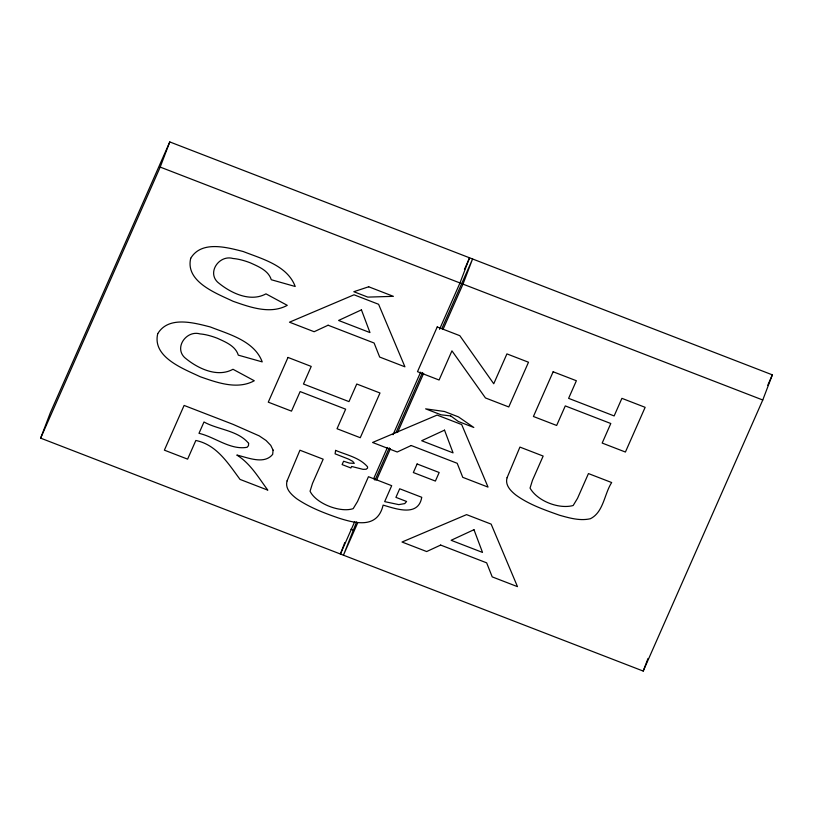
<?xml version="1.0" encoding="UTF-8"?>
<svg xmlns="http://www.w3.org/2000/svg" width="813" height="813" viewBox="0 0 813 813"><rect width="100%" height="100%" fill="white"/><g stroke="black" fill="none" stroke-linecap="round" stroke-linejoin="round"><path stroke-width="1.22" d="M40.65 438.146L50.233 412.994L169.785 141.929L772.35 374.854L762.767 400.006L643.215 671.071L40.65 438.146L160.202 167.082L169.785 141.929M344.783 542.596L340.423 554.029L354.732 521.59M643.215 671.071L648.002 658.489M464.457 269.398L469.558 257.812L459.975 282.965L439.538 329.295M373.634 478.735L387.425 447.455M393.045 434.711L420.636 372.161M356.602 521.926L343.442 555.188L357.74 522.759M374.986 480.229L389.295 447.79M395.941 432.729L422.506 372.496M441.916 328.482L472.577 258.971L462.993 284.123L443.065 329.306M376.643 479.894L390.443 448.613M397.598 432.404L423.654 373.319M767.757 385.281L772.35 374.854M160.202 167.082L762.767 400.006M350.921 529.222L353.289 530.147M248.605 443.339L248.483 445.676L247.081 447.292C230.333 450.311 214.845 436.937 198.992 433.329L203.992 421.988C218.108 429.833 237.975 430.321 248.605 443.339M287.08 480.9C284.784 488.532 291.156 494.446 296.582 498.643C309.418 507.434 324.092 513.023 338.716 518.074C356.307 523.714 377.598 528.613 383.126 505.117C395.697 508.684 418.319 517.332 421.754 497.302L399.701 488.776L395.921 497.353L406.591 501.479L404.742 503.603L398.776 504.619L384.661 501.641L391.693 485.686L368.462 476.703L357.557 501.448L353.188 508.643C340.261 512.993 316.054 503.643 310.058 491.225L312.497 483.42L323.178 459.193L299.946 450.219L287.08 480.9M507.068 477.749C504.853 485.066 510.666 490.93 515.899 495.046C528.989 504.568 544.507 509.893 559.629 515.269C569.537 518.033 580.076 521.123 590.38 518.724C603.663 512.17 604.262 493.857 611.681 482.546L588.449 473.573L577.535 498.308L573.165 505.513C558.877 509.395 537.403 501.072 530.046 488.095L532.474 480.29L543.155 456.063L519.924 447.089L507.068 477.749M273.077 450.117L272.68 454.355C264.073 464.975 247.721 457.506 236.817 455.056C250.455 463.42 258.504 477.668 267.823 490.148L240.038 479.406C228.179 463.471 216.807 444.802 195.842 440.473L187.61 459.142L164.378 450.158L184.104 405.433L232.996 424.335L259.266 435.9L266.054 440.483L270.759 445.361L273.077 450.117M335.606 450.392L335.098 453.837L348.635 459.132L352.659 461.306L354.326 463.349L349.468 463.115L343.594 461.235L342.11 464.589L350.901 467.983L351.582 466.459L363.035 469.345L366.165 469.243L367.567 468.105L367.557 466.835C359.641 457.556 346.45 454.955 335.606 450.392M157.722 333.716C152.082 357.253 183.565 368.817 200.13 376.704C217.03 382.598 237.233 390.027 254.286 380.758L232.985 369.275C217.041 378.055 197.051 368.147 184.48 357.415C174.053 347.1 186.746 329.966 199.998 333.909A24.532 7.49 20.9 0 1 217.356 338.269C225.394 341.948 235.496 345.891 238.3 355.149L262.233 361.897C254.357 340.881 229.144 334.356 210.262 326.948C193.758 322.72 168.454 315.708 157.722 333.716M190.709 258.3C185.069 281.837 216.543 293.402 233.107 301.298C250.018 307.182 270.221 314.621 287.274 305.342L265.973 293.859C250.028 302.639 230.038 292.741 217.457 281.999C207.041 271.684 219.734 254.55 232.975 258.493A24.532 7.49 20.9 0 1 250.343 262.853C258.382 266.532 268.473 270.475 271.278 279.733L295.221 286.491C287.345 265.465 262.121 258.941 243.25 251.532C226.746 247.304 201.441 240.292 190.709 258.3M287.995 357.435L268.27 402.161L291.501 411.134L300.129 391.581L345.657 409.183L337.029 428.736L360.261 437.719L379.986 392.994L356.755 384.01L348.99 401.612L303.473 384.021L311.227 366.419L287.995 357.435M437.221 326.948L417.496 371.673L439.081 380.017L451.947 350.85L485.463 397.953L508.775 406.957L528.501 362.232L506.916 353.889L493.745 383.756L459.823 335.688L437.221 326.948M417.12 463.979L413.339 472.546L435.392 481.072L439.172 472.505L417.12 463.979M553.145 371.765L533.419 416.49L556.651 425.463L565.279 405.911L610.797 423.512L602.179 443.065L625.41 452.038L645.136 407.323L621.904 398.34L614.14 415.941L568.612 398.35L576.376 380.738L553.145 371.765M328.106 325.23L314.133 331.724L289.489 322.192L354.031 294.794L378.594 304.286L404.935 366.826L379.671 357.049L374.102 343.015L328.106 325.23M411.205 445.514L397.232 452.008L372.578 442.475L437.12 415.077L461.693 424.569L488.034 487.109L462.76 477.333L457.201 463.298L411.205 445.514M440.656 545.066L426.673 551.549L402.029 542.027L466.571 514.629L491.143 524.121L517.485 586.651L492.211 576.884L486.652 562.84L440.656 545.066M361.439 309.865L338.574 320.454L369.966 332.588L361.439 309.865M444.528 430.148L421.673 440.737L453.065 452.882L444.528 430.148M473.979 529.7L451.124 540.289L482.516 552.423L473.979 529.7M368.675 286.776L353.828 291.715L367.791 297.111L393.401 296.339L368.675 286.776M450.717 415.91L441.093 414.823L425.626 408.848L444.487 411.5L458.461 416.896L473.816 427.475L458.359 421.5L450.717 415.91"/></g></svg>
